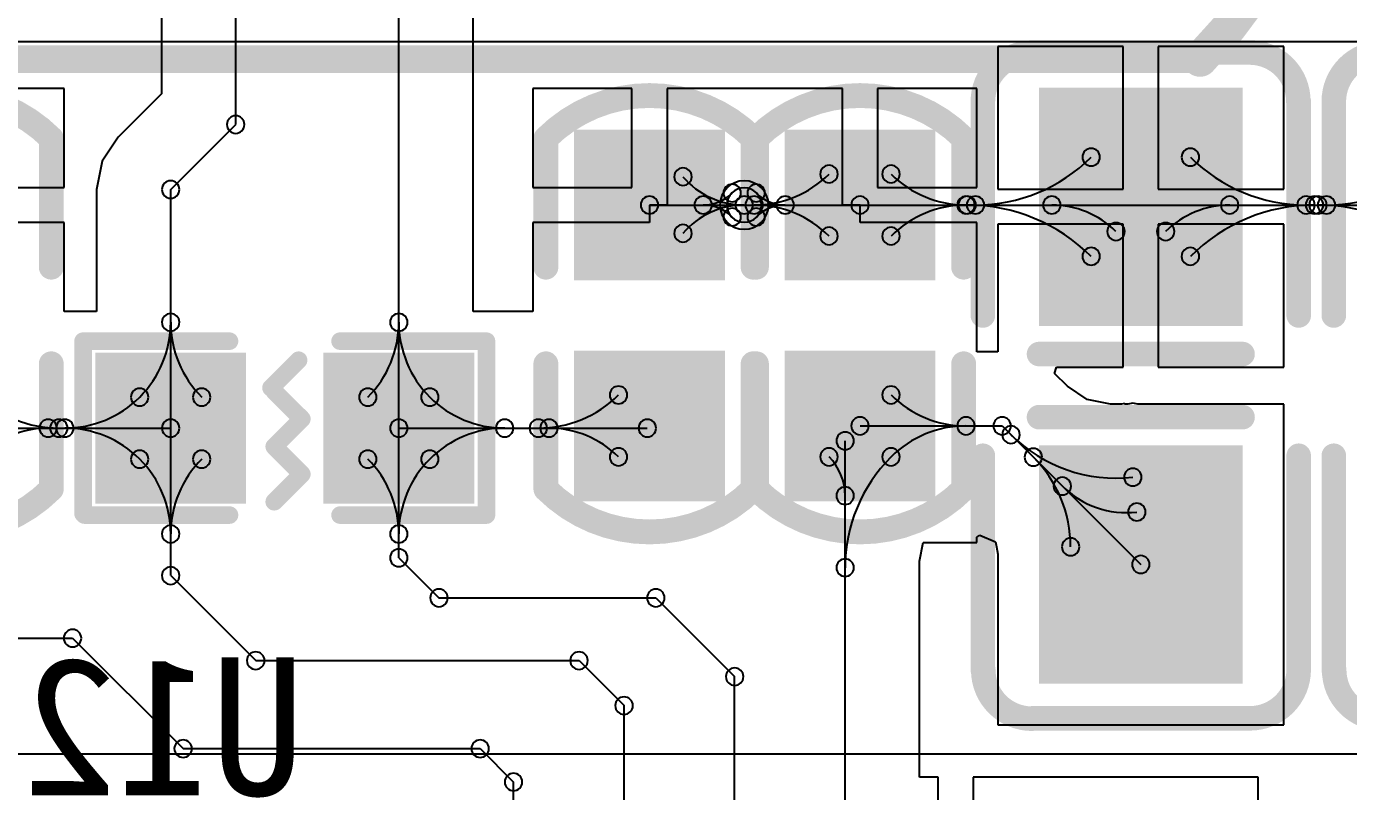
# Model space of a CAD drawing. Header units: inches. Extents: x 32166 to 66782, y 2386 to 7162.
# Drawn here: x 33472.3 to 33548.8, y 3470.4 to 3514.8 of the extents above; entities that cross this region are included whole.
import ezdxf

# ---------------------------------------------------------------- set-up
doc = ezdxf.new("R2010")
doc.units = ezdxf.units.IN
doc.header["$LTSCALE"] = 0.6431102362
doc.header["$MEASUREMENT"] = 0
for name, color, linetype in [('BOTTOMLAYER', 5, 'CONTINUOUS'), ('BOTTOMOVERLAY', 54, 'CONTINUOUS'), ('BOTTOMPASTE', 16, 'CONTINUOUS'), ('BOTTOMSOLDER', 6, 'CONTINUOUS'), ('MULTILAYER', 9, 'CONTINUOUS')]:
    doc.layers.add(name, color=color, linetype=linetype)
doc.styles.get("Standard").update_dxf_attribs({"font": 'txt', "width": 0.8})

msp = doc.modelspace()

# ---------------------------------------------------------------- linework, layer by layer
at = {"layer": 'BOTTOMLAYER'}
for p, q in [((33484.38168758276, 3509.096514907205), (33484.38168758276, 3531.171390747206)), ((33493.8268096628, 3491.505673787206), (33493.8268096628, 3522.621649147206)), ((33498.1254040628, 3498.261667387205), (33498.1254040628, 3520.841109147206)), ((33480.08309318277, 3516.807609467205), (33480.08309318277, 3510.877054907205)), ((33535.77482838277, 3513.628850267205), (33528.51083478279, 3513.628850267205)), ((33528.51083478279, 3513.628850267205), (33528.51083478279, 3505.348856667204)), ((33535.77482838277, 3505.348856667204), (33535.77482838277, 3513.628850267205)), ((33545.07082198281, 3513.628850267205), (33537.80682838277, 3513.628850267205)), ((33537.80682838277, 3513.628850267205), (33537.80682838277, 3505.348856667204)), ((33545.07082198281, 3505.348856667204), (33545.07082198281, 3513.628850267205)), ((33474.45880166278, 3511.189657787205), (33468.71880806278, 3511.189657787205)), ((33474.45880166278, 3505.449664187205), (33474.45880166278, 3511.189657787205)), ((33507.32680806279, 3511.189657787205), (33501.58681446279, 3511.189657787205)), ((33501.58681446279, 3511.189657787205), (33501.58681446279, 3505.449664187205)), ((33507.32680806279, 3505.449664187205), (33507.32680806279, 3511.189657787205)), ((33519.51880806277, 3511.189657787205), (33509.3588080628, 3511.189657787205)), ((33509.3588080628, 3511.189657787205), (33509.3588080628, 3504.431632187205)), ((33519.51880806277, 3504.431632187205), (33519.51880806277, 3511.189657787205)), ((33527.29080166278, 3511.189657787205), (33521.55080806278, 3511.189657787205)), ((33521.55080806278, 3511.189657787205), (33521.55080806278, 3505.449664187205)), ((33527.29080166278, 3505.449664187205), (33527.29080166278, 3511.189657787205)), ((33480.08309318277, 3510.877054907205), (33477.57928310276, 3508.373244827204)), ((33480.61885030277, 3505.333677627206), (33484.38168758276, 3509.096514907205)), ((33477.57928310276, 3508.373244827204), (33476.64746886276, 3506.978683227206)), ((33476.64746886276, 3506.978683227206), (33476.32025590277, 3505.333677627206)), ((33468.71880806278, 3505.449664187205), (33474.45880166278, 3505.449664187205)), ((33476.32025590277, 3505.333677627206), (33476.32025590277, 3498.261626747206)), ((33480.61885030277, 3491.505633147206), (33480.61885030277, 3505.333677627206)), ((33501.58681446279, 3505.449664187205), (33507.32680806279, 3505.449664187205)), ((33521.55080806278, 3505.449664187205), (33527.29080166278, 3505.449664187205)), ((33528.51083478279, 3505.348856667204), (33535.77482838277, 3505.348856667204)), ((33537.80682838277, 3505.348856667204), (33545.07082198281, 3505.348856667204)), ((33508.34280806279, 3504.433664187205), (33513.82693222282, 3504.433664187205)), ((33509.3588080628, 3504.431632187205), (33508.34484006278, 3504.431632187205)), ((33508.34484006278, 3504.431632187205), (33508.34484006278, 3503.417664187205)), ((33513.82693222282, 3504.433664187205), (33520.53480806277, 3504.433664187205)), ((33520.53277606278, 3504.431632187205), (33519.51880806277, 3504.431632187205)), ((33520.53277606278, 3503.417664187205), (33520.53277606278, 3504.431632187205)), ((33520.53480806277, 3504.433664187205), (33557.11082838278, 3504.433664187205)), ((33474.45880166278, 3503.417664187205), (33460.94681446278, 3503.417664187205)), ((33474.45880166278, 3498.389642747205), (33474.45880166278, 3503.417664187205)), ((33508.34484006278, 3503.417664187205), (33501.58681446279, 3503.417664187205)), ((33501.58681446279, 3503.417664187205), (33501.58681446279, 3498.261687707205)), ((33527.29080166278, 3503.417664187205), (33520.53277606278, 3503.417664187205)), ((33527.29080166278, 3497.677670587205), (33527.29080166278, 3503.417664187205)), ((33535.77482838277, 3503.316856667205), (33528.51083478279, 3503.316856667205)), ((33528.51083478279, 3503.316856667205), (33528.51083478279, 3495.932243547204)), ((33535.77482838277, 3495.036863067204), (33535.77482838277, 3503.316856667205)), ((33545.07082198281, 3503.316856667205), (33537.80682838277, 3503.316856667205)), ((33537.80682838277, 3503.316856667205), (33537.80682838277, 3495.036863067204)), ((33545.07082198281, 3495.036863067204), (33545.07082198281, 3503.316856667205)), ((33474.45880166278, 3498.261626747206), (33474.45880166278, 3498.389642747205)), ((33476.32025590277, 3498.261626747206), (33474.45880166278, 3498.261626747206)), ((33500.5827829428, 3498.261667387205), (33498.1254040628, 3498.261667387205)), ((33501.58681446279, 3498.261687707205), (33500.5827829428, 3498.261687707205)), ((33500.5827829428, 3498.261687707205), (33500.5827829428, 3498.261667387205)), ((33527.29080166278, 3495.932243547204), (33527.29080166278, 3497.677670587205)), ((33528.51083478279, 3495.932243547204), (33527.29080166278, 3495.932243547204)), ((33531.80320310278, 3494.673216347206), (33531.91352038278, 3495.036863067204)), ((33531.91352038278, 3495.036863067204), (33535.77482838277, 3495.036863067204)), ((33537.80682838277, 3495.036863067204), (33545.07082198281, 3495.036863067204)), ((33532.54258694279, 3493.933832507204), (33531.80320310278, 3494.673216347206)), ((33533.68373782281, 3493.171324507204), (33532.54258694279, 3493.933832507204)), ((33535.03550550278, 3492.902450267205), (33533.68373782281, 3493.171324507204)), ((33535.67749558279, 3492.902450267205), (33535.03550550278, 3492.902450267205)), ((33535.84353030281, 3492.935470267204), (33535.67749558279, 3492.902450267205)), ((33535.8472895028, 3492.902450267205), (33535.84353030281, 3492.935470267204)), ((33536.04683190282, 3492.902450267205), (33535.8472895028, 3492.902450267205)), ((33536.3307023028, 3492.958919547205), (33536.04683190282, 3492.902450267205)), ((33536.61459302279, 3492.902450267205), (33536.3307023028, 3492.958919547205)), ((33545.07082198281, 3492.902450267205), (33536.61459302279, 3492.902450267205)), ((33545.07082198281, 3474.310463067204), (33545.07082198281, 3492.902450267205)), ((33467.83082406281, 3491.505633147206), (33480.61885030277, 3491.505633147206)), ((33480.61885030277, 3482.957639067203), (33480.61885030277, 3491.505633147206)), ((33493.8268096628, 3483.989671547204), (33493.8268096628, 3491.505673787206)), ((33493.8268096628, 3491.505673787206), (33508.21483270277, 3491.505673787206)), ((33520.53480806277, 3491.633649147205), (33528.76363590278, 3491.633649147205)), ((33528.76363590278, 3491.633649147205), (33536.79082838277, 3483.606456667205)), ((33519.67082198279, 3460.881665947205), (33519.67082198279, 3490.769663067205)), ((33523.96941638278, 3483.789377307205), (33524.18588534277, 3484.877655547205)), ((33524.18588534277, 3484.877655547205), (33527.29080166278, 3484.877655547205)), ((33527.29080166278, 3485.179529467207), (33527.47250310279, 3485.300941467203)), ((33527.29080166278, 3484.877655547205), (33527.29080166278, 3485.179529467207)), ((33527.47250310279, 3485.300941467203), (33528.38281878276, 3484.923883547204)), ((33528.38281878276, 3484.923883547204), (33528.42821366276, 3484.622436347205)), ((33528.42821366276, 3484.622436347205), (33528.42821366276, 3484.622456667204)), ((33528.42821366276, 3484.622456667204), (33528.42823398276, 3484.622456667204)), ((33528.42823398276, 3484.622456667204), (33528.51083478279, 3484.207197147205)), ((33528.51083478279, 3484.207197147205), (33528.51083478279, 3474.310463067204)), ((33493.8268096628, 3483.989671547204), (33496.15082838282, 3481.665652827205)), ((33523.96941638278, 3471.281645147204), (33523.96941638278, 3483.789377307205)), ((33480.61885030277, 3482.957639067203), (33485.5428333428, 3478.033656027206)), ((33496.15082838282, 3481.665652827205), (33508.71082358278, 3481.665652827205)), ((33508.71082358278, 3481.665652827205), (33513.2708144628, 3477.105661947206)), ((33434.47080950276, 3479.329665627205), (33474.93626070279, 3479.329665627205)), ((33474.93626070279, 3479.329665627205), (33481.33626822277, 3472.929658107203)), ((33485.5428333428, 3478.033656027206), (33504.2628365428, 3478.033656027206)), ((33504.2628365428, 3478.033656027206), (33506.87080694281, 3475.425685627206)), ((33513.2708144628, 3460.881665947205), (33513.2708144628, 3477.105661947206)), ((33506.87080694281, 3460.881665947205), (33506.87080694281, 3475.425685627206)), ((33528.51083478279, 3474.310463067204), (33545.07082198281, 3474.310463067204)), ((33481.33626822277, 3472.929658107203), (33498.53627446276, 3472.929658107203)), ((33498.53627446276, 3472.929658107203), (33500.47079942276, 3470.995133147206)), ((33525.05482950277, 3471.281645147204), (33523.96941638278, 3471.281645147204)), ((33525.05482950277, 3460.879633947205), (33525.05482950277, 3471.281645147204)), ((33543.59083510278, 3471.281645147204), (33527.08682950278, 3471.281645147204)), ((33527.08682950278, 3471.281645147204), (33527.08682950278, 3460.879633947205)), ((33543.59083510278, 3465.180260347204), (33543.59083510278, 3471.281645147204)), ((33500.47079942276, 3460.881665947205), (33500.47079942276, 3470.995133147206))]:
    msp.add_line(p, q, dxfattribs=at)
for centre, radius, start, end in [((33484.38168758276, 3509.096514907205), 0.5080000000307336, 0, 180), ((33484.38168758276, 3509.096514907205), 0.5080000000307336, 0, 180), ((33484.38168758276, 3509.096514907205), 0.507999999972526, 180, 0), ((33484.38168758276, 3509.096514907205), 0.507999999972526, 180, 0), ((33527.22284566239, 3513.900859751664), 9.467195564431295, 269.9999128531812, 314.9999128532838), ((33533.91715366283, 3507.206531387206), 0.507999999972526, 0, 180), ((33533.91715366283, 3507.206531387206), 0.5080000000307336, 180, 0), ((33539.66450310283, 3507.206531387206), 0.507999999972526, 0, 180), ((33539.66450310283, 3507.206531387206), 0.5080000000307336, 180, 0), ((33546.35881110321, 3513.900859751733), 9.467195564539034, 225.0000871467346, 270.0000871468188), ((33547.54284566233, 3513.900859751664), 9.467195564472453, 269.999912853598, 314.9999128535601), ((33510.28013718274, 3506.076332987204), 0.5080000000307336, 0, 180), ((33518.73876390274, 3506.229708347206), 0.5080000000307336, 0, 180), ((33522.3308522228, 3506.229708347206), 0.507999999972526, 0, 180), ((33480.61885030282, 3505.333677627206), 0.507999999972526, 0, 180), ((33480.61885030282, 3505.333677627206), 0.507999999972526, 0, 180), ((33510.28013718274, 3506.076332987204), 0.507999999972526, 180, 0), ((33513.82666407002, 3509.08347970342), 4.649815516217027, 220.2950491992337, 270.0000491993317), ((33513.13113478274, 3505.129461627204), 0.5080000000307336, 0, 180), ((33514.52272966277, 3505.129461627204), 0.5080000000307336, 0, 180), ((33514.40271457797, 3510.565779104692), 6.132114917490853, 269.9998583967632, 314.9998583966582), ((33518.73876390274, 3506.229708347206), 0.507999999972526, 180, 0), ((33522.3308522228, 3506.229708347206), 0.5080000000307336, 180, 0), ((33526.66690154764, 3510.565779104623), 6.132114917436948, 225.0001416027798, 270.0001416028198), ((33480.61885030282, 3505.333677627206), 0.5080000000307336, 180, 0), ((33480.61885030282, 3505.333677627206), 0.5080000000307336, 180, 0), ((33508.34280806273, 3504.433664187205), 0.5080000000307336, 0, 180), ((33511.45136166277, 3504.433664187205), 0.5080000000307336, 0, 180), ((33511.45136166277, 3504.433664187205), 0.5080000000307336, 0, 180), ((33511.45134641457, 3506.809228431253), 2.37556424413791, 270.0003677682091, 315.0003677678303), ((33513.13113478274, 3505.129461627204), 0.507999999972526, 180, 0), ((33513.82693222276, 3504.433664187205), 0.9999878400121816, 0, 180), ((33513.82666806277, 3504.433664187205), 0.5080000000307336, 0, 180), ((33513.82666806277, 3504.433664187205), 0.5080000000307336, 0, 180), ((33513.82693222276, 3504.433664187205), 0.5080000000307336, 0, 180), ((33513.82693222276, 3504.433664187205), 0.5080000000307336, 0, 180), ((33514.40269942273, 3504.433664187205), 0.5080000000307336, 0, 180), ((33514.40269942273, 3504.433664187205), 0.5080000000307336, 0, 180), ((33514.52272966277, 3505.129461627204), 0.507999999972526, 180, 0), ((33516.20251803094, 3506.809228431253), 2.375564244097228, 224.9996322330816, 269.9996322330415), ((33516.20250278275, 3504.433664187205), 0.5080000000307336, 0, 180), ((33516.20250278275, 3504.433664187205), 0.5080000000307336, 0, 180), ((33520.53480806277, 3504.433664187205), 0.5080000000307336, 0, 180), ((33520.53480806277, 3504.433664187205), 0.5080000000307336, 0, 180), ((33526.66691670282, 3504.433664187205), 0.507999999972526, 0, 180), ((33526.66691670282, 3504.433664187205), 0.507999999972526, 0, 180), ((33526.73608598282, 3504.433664187205), 0.507999999972526, 0, 180), ((33527.2228312628, 3504.433664187205), 0.507999999972526, 0, 180), ((33531.64178102283, 3504.433664187205), 0.507999999972526, 0, 180), ((33541.93987574283, 3504.433664187205), 0.507999999972526, 0, 180), ((33546.35882550274, 3504.433664187205), 0.5080000000307336, 0, 180), ((33546.84557078284, 3504.433664187205), 0.507999999972526, 0, 180), ((33547.05608598277, 3504.433664187205), 0.5080000000307336, 0, 180), ((33547.54283126275, 3504.433664187205), 0.5080000000307336, 0, 180), ((33508.34280806273, 3504.433664187205), 0.507999999972526, 180, 0), ((33513.82666407002, 3499.78384867099), 4.649815516193359, 89.99995080066832, 139.7049508007663), ((33511.45136166277, 3504.433664187205), 0.507999999972526, 180, 0), ((33511.45136166277, 3504.433664187205), 0.507999999972526, 180, 0), ((33511.45134641457, 3502.058099943157), 2.375564244097229, 44.99963223216965, 89.99963223179086), ((33513.13113478274, 3503.737866747206), 0.5080000000307336, 0, 180), ((33513.82693222276, 3504.433664187205), 0.9999878399539739, 180, 0), ((33513.82666806277, 3504.433664187205), 0.507999999972526, 180, 0), ((33513.82666806277, 3504.433664187205), 0.507999999972526, 180, 0), ((33513.82693222276, 3504.433664187205), 0.507999999972526, 180, 0), ((33513.82693222276, 3504.433664187205), 0.507999999972526, 180, 0), ((33514.40269942273, 3504.433664187205), 0.507999999972526, 180, 0), ((33514.40269942273, 3504.433664187205), 0.507999999972526, 180, 0), ((33514.52272966277, 3503.737866747206), 0.5080000000307336, 0, 180), ((33514.40271457797, 3498.301549269718), 6.132114917506071, 45.00014160334177, 90.00014160323677), ((33516.20251803094, 3502.058099943157), 2.375564244096751, 90.00036776695852, 135.0003677669184), ((33516.20250278275, 3504.433664187205), 0.507999999972526, 180, 0), ((33516.20250278275, 3504.433664187205), 0.507999999972526, 180, 0), ((33520.53480806277, 3504.433664187205), 0.507999999972526, 180, 0), ((33520.53480806277, 3504.433664187205), 0.507999999972526, 180, 0), ((33526.66690154764, 3498.301549269787), 6.132114917441976, 89.99985839718013, 134.9998583972202), ((33526.66691670282, 3504.433664187205), 0.5080000000307336, 180, 0), ((33526.66691670282, 3504.433664187205), 0.5080000000307336, 180, 0), ((33526.73608598282, 3504.433664187205), 0.5080000000307336, 180, 0), ((33527.2228312628, 3504.433664187205), 0.5080000000307336, 180, 0), ((33526.73610214033, 3494.278107574502), 10.15555661271549, 45.00009115808959, 90.0000911580542), ((33531.64178102283, 3504.433664187205), 0.5080000000307336, 180, 0), ((33531.64176711685, 3499.183815067221), 5.249849120002409, 44.99984823369913, 89.99984823360519), ((33541.9398896487, 3499.183815067221), 5.249849120011807, 90.00015176639482, 135.0001517663009), ((33546.84555462521, 3494.278107574502), 10.15555661272048, 89.9999088419458, 134.9999088419104), ((33541.93987574283, 3504.433664187205), 0.5080000000307336, 180, 0), ((33546.35882550274, 3504.433664187205), 0.507999999972526, 180, 0), ((33546.84557078284, 3504.433664187205), 0.5080000000307336, 180, 0), ((33547.05608598277, 3504.433664187205), 0.507999999972526, 180, 0), ((33547.54283126275, 3504.433664187205), 0.507999999972526, 180, 0), ((33547.05610214034, 3494.278107574502), 10.15555661271549, 45.00009115808959, 90.0000911580542), ((33510.28013718274, 3502.790995387206), 0.5080000000307336, 0, 180), ((33513.13113478274, 3503.737866747206), 0.507999999972526, 180, 0), ((33514.52272966277, 3503.737866747206), 0.507999999972526, 180, 0), ((33535.35398086283, 3502.896009147205), 0.507999999972526, 0, 180), ((33538.22767590283, 3502.896009147205), 0.507999999972526, 0, 180), ((33510.28013718274, 3502.790995387206), 0.507999999972526, 180, 0), ((33518.73876390274, 3502.637620027204), 0.5080000000307336, 0, 180), ((33518.73876390274, 3502.637620027204), 0.507999999972526, 180, 0), ((33522.3308522228, 3502.637620027204), 0.507999999972526, 0, 180), ((33522.3308522228, 3502.637620027204), 0.5080000000307336, 180, 0), ((33535.35398086283, 3502.896009147205), 0.5080000000307336, 180, 0), ((33538.22767590283, 3502.896009147205), 0.5080000000307336, 180, 0), ((33533.91715366283, 3501.459181947206), 0.507999999972526, 0, 180), ((33539.66450310283, 3501.459181947206), 0.507999999972526, 0, 180), ((33533.91715366283, 3501.459181947206), 0.5080000000307336, 180, 0), ((33539.66450310283, 3501.459181947206), 0.5080000000307336, 180, 0), ((33480.61885030282, 3497.637741787205), 0.507999999972526, 0, 180), ((33480.61885030282, 3497.637741787205), 0.507999999972526, 0, 180), ((33493.8268096628, 3497.637782427204), 0.507999999972526, 0, 180), ((33493.8268096628, 3497.637782427204), 0.507999999972526, 0, 180), ((33474.48673538526, 3497.637726632014), 6.132114917524261, 315.0001416037287, 0.0001416034191322409), ((33480.61885030282, 3497.637741787205), 0.5080000000307336, 180, 0), ((33480.61885030282, 3497.637741787205), 0.5080000000307336, 180, 0), ((33486.75096522027, 3497.637726632087), 6.132114917519149, 179.9998583972583, 224.9998583971465), ((33487.6946947453, 3497.63776727209), 6.13211491752426, 315.0001416028535, 0.0001416027156444342), ((33493.8268096628, 3497.637782427204), 0.5080000000307336, 180, 0), ((33493.8268096628, 3497.637782427204), 0.5080000000307336, 180, 0), ((33499.95892458025, 3497.637767272017), 6.132114917467701, 179.9998583966069, 224.9998583965846), ((33474.14395396935, 3498.074808649237), 6.569175502037737, 225.0000838478257, 270.0000838478258), ((33474.48675681796, 3497.63774806469), 6.132114917490853, 269.9998583967632, 314.9998583966582), ((33478.82280614279, 3493.301677307203), 0.507999999972526, 0, 180), ((33478.82280614279, 3493.301677307203), 0.507999999972526, 0, 180), ((33478.82280614279, 3493.301677307203), 0.5080000000307336, 180, 0), ((33478.82280614279, 3493.301677307203), 0.5080000000307336, 180, 0), ((33482.41489446274, 3493.301677307203), 0.5080000000307336, 0, 180), ((33482.41489446274, 3493.301677307203), 0.507999999972526, 180, 0), ((33492.03076550277, 3493.301717947206), 0.5080000000307336, 0, 180), ((33492.03076550277, 3493.301717947206), 0.507999999972526, 180, 0), ((33495.62285382283, 3493.301717947206), 0.507999999972526, 0, 180), ((33495.62285382283, 3493.301717947206), 0.507999999972526, 0, 180), ((33495.62285382283, 3493.301717947206), 0.5080000000307336, 180, 0), ((33495.62285382283, 3493.301717947206), 0.5080000000307336, 180, 0), ((33499.95890314761, 3497.637788704693), 6.132114917506071, 225.0001416033417, 270.0001416032367), ((33501.90176201309, 3498.074706327168), 6.569032539931698, 269.9999313543893, 314.9999313544871), ((33506.54676390282, 3493.429693307206), 0.507999999972526, 0, 180), ((33506.54676390282, 3493.429693307206), 0.5080000000307336, 180, 0), ((33522.3308522228, 3493.429693307206), 0.507999999972526, 0, 180), ((33522.3308522228, 3493.429693307206), 0.5080000000307336, 180, 0), ((33526.66690154764, 3497.765764064623), 6.132114917436948, 225.0001416027798, 270.0001416028198), ((33473.52584950282, 3491.505633147206), 0.507999999972526, 0, 180), ((33474.14396358276, 3491.505633147206), 0.5080000000307336, 0, 180), ((33474.48674166278, 3491.505633147206), 0.5080000000307336, 0, 180), ((33474.48674166278, 3491.505633147206), 0.5080000000307336, 0, 180), ((33480.61885030282, 3491.505633147206), 0.507999999972526, 0, 180), ((33480.61885030282, 3491.505633147206), 0.507999999972526, 0, 180), ((33480.61885030282, 3491.505633147206), 0.507999999972526, 0, 180), ((33493.8268096628, 3491.505673787206), 0.507999999972526, 0, 180), ((33493.8268096628, 3491.505673787206), 0.507999999972526, 0, 180), ((33493.8268096628, 3491.505673787206), 0.507999999972526, 0, 180), ((33499.95891830279, 3491.505673787206), 0.507999999972526, 0, 180), ((33499.95891830279, 3491.505673787206), 0.507999999972526, 0, 180), ((33501.90175414277, 3491.505673787206), 0.5080000000307336, 0, 180), ((33502.51966502279, 3491.505673787206), 0.507999999972526, 0, 180), ((33508.21483270283, 3491.505673787206), 0.507999999972526, 0, 180), ((33520.53480806277, 3491.633649147205), 0.5080000000307336, 0, 180), ((33526.66691670282, 3491.633649147205), 0.507999999972526, 0, 180), ((33526.66691670282, 3491.633649147205), 0.507999999972526, 0, 180), ((33528.76363590284, 3491.633649147205), 0.507999999972526, 0, 180), ((33528.76363590284, 3491.633649147205), 0.507999999972526, 0, 180), ((33473.52583896596, 3485.810603342745), 5.695029804485154, 89.99989399262095, 134.9998939926886), ((33473.52584950282, 3491.505633147206), 0.5080000000307336, 180, 0), ((33474.14396358276, 3491.505633147206), 0.507999999972526, 180, 0), ((33474.48674166278, 3491.505633147206), 0.507999999972526, 180, 0), ((33474.48674166278, 3491.505633147206), 0.507999999972526, 180, 0), ((33474.48675681796, 3485.373518229719), 6.132114917506071, 45.00014160334177, 90.00014160323677), ((33480.61885030282, 3491.505633147206), 0.5080000000307336, 180, 0), ((33480.61885030282, 3491.505633147206), 0.5080000000307336, 180, 0), ((33480.61885030282, 3491.505633147206), 0.5080000000307336, 180, 0), ((33493.8268096628, 3491.505673787206), 0.5080000000307336, 180, 0), ((33493.8268096628, 3491.505673787206), 0.5080000000307336, 180, 0), ((33493.8268096628, 3491.505673787206), 0.5080000000307336, 180, 0), ((33499.95890314761, 3485.373558869718), 6.132114917490853, 89.99985839676326, 134.9998583966583), ((33499.95891830279, 3491.505673787206), 0.507999999972526, 180, 0), ((33499.95891830279, 3491.505673787206), 0.507999999972526, 180, 0), ((33501.90175414277, 3491.505673787206), 0.507999999972526, 180, 0), ((33502.51966502279, 3491.505673787206), 0.5080000000307336, 180, 0), ((33502.5196773028, 3485.810501020676), 5.695172766542379, 45.0001235419592, 90.00012354204713), ((33508.21483270283, 3491.505673787206), 0.5080000000307336, 180, 0), ((33519.67082198279, 3490.769663067205), 0.507999999972526, 0, 180), ((33520.53480806277, 3491.633649147205), 0.507999999972526, 180, 0), ((33526.66690154764, 3485.501534229787), 6.132114917441976, 89.99985839718013, 134.9998583972202), ((33526.66691670282, 3491.633649147205), 0.5080000000307336, 180, 0), ((33526.66691670282, 3491.633649147205), 0.5080000000307336, 180, 0), ((33528.76363590284, 3491.633649147205), 0.5080000000307336, 180, 0), ((33528.76363590284, 3491.633649147205), 0.5080000000307336, 180, 0), ((33529.27204230282, 3491.125242747205), 0.507999999972526, 0, 180), ((33529.27204230282, 3491.125242747205), 0.5080000000307336, 180, 0), ((33535.35646686639, 3497.209679162226), 8.604684117369068, 225.0000558010428, 276.501055801059), ((33506.54676390282, 3489.837604987204), 0.507999999972526, 0, 180), ((33518.73876390274, 3489.837604987204), 0.5080000000307336, 0, 180), ((33519.67082198279, 3490.769663067205), 0.507999999972526, 180, 0), ((33522.3308522228, 3489.837604987204), 0.507999999972526, 0, 180), ((33522.3308522228, 3489.837604987204), 0.507999999972526, 0, 180), ((33530.57156726281, 3489.825717787206), 0.507999999972526, 0, 180), ((33478.82280614279, 3489.709588987205), 0.507999999972526, 0, 180), ((33478.82280614279, 3489.709588987205), 0.507999999972526, 0, 180), ((33478.82280614279, 3489.709588987205), 0.5080000000307336, 180, 0), ((33478.82280614279, 3489.709588987205), 0.5080000000307336, 180, 0), ((33474.48673538526, 3485.373539662391), 6.132114917511433, 359.999858396607, 44.99985839628056), ((33486.75096522027, 3485.373539662318), 6.13211491752426, 135.0001416028443, 180.0001416027156), ((33482.41489446274, 3489.709588987205), 0.5080000000307336, 0, 180), ((33482.41489446274, 3489.709588987205), 0.507999999972526, 180, 0), ((33492.03076550277, 3489.709629627205), 0.5080000000307336, 0, 180), ((33492.03076550277, 3489.709629627205), 0.507999999972526, 180, 0), ((33487.6946947453, 3485.373580302317), 6.132114917521722, 359.9998583972844, 44.99985839715569), ((33499.95892458025, 3485.37358030239), 6.132114917466053, 135.0001416034062, 180.0001416033931), ((33495.62285382283, 3489.709629627205), 0.507999999972526, 0, 180), ((33495.62285382283, 3489.709629627205), 0.507999999972526, 0, 180), ((33495.62285382283, 3489.709629627205), 0.5080000000307336, 180, 0), ((33495.62285382283, 3489.709629627205), 0.5080000000307336, 180, 0), ((33506.54676390282, 3489.837604987204), 0.5080000000307336, 180, 0), ((33518.73876390274, 3489.837604987204), 0.507999999972526, 180, 0), ((33516.48854137067, 3487.587403118398), 3.182280612157958, 359.9997369309171, 44.9997369311928), ((33528.75277120562, 3483.415708206316), 9.081949222846486, 135.0000990418754, 180.0000990418336), ((33522.3308522228, 3489.837604987204), 0.5080000000307336, 180, 0), ((33522.3308522228, 3489.837604987204), 0.5080000000307336, 180, 0), ((33530.57156726281, 3489.825717787206), 0.5080000000307336, 180, 0), ((33525.36830604053, 3484.622456914089), 7.358522342224878, 359.9999980776805, 44.99999807757478), ((33536.3307023028, 3488.660325147206), 0.507999999972526, 0, 180), ((33519.67082198279, 3487.587388507205), 0.507999999972526, 0, 180), ((33532.25085270283, 3488.146432347205), 0.507999999972526, 0, 180), ((33532.25085270283, 3488.146432347205), 0.5080000000307336, 180, 0), ((33535.96591115417, 3491.861498842447), 5.253891734827506, 225.0000620282856, 276.5010620282503), ((33536.3307023028, 3488.660325147206), 0.5080000000307336, 180, 0), ((33519.67082198279, 3487.587388507205), 0.507999999972526, 180, 0), ((33536.56076534279, 3486.641390907205), 0.507999999972526, 0, 180), ((33536.56076534279, 3486.641390907205), 0.507999999972526, 180, 0), ((33480.61885030282, 3485.373524507204), 0.507999999972526, 0, 180), ((33480.61885030282, 3485.373524507204), 0.507999999972526, 0, 180), ((33493.8268096628, 3485.373565147203), 0.507999999972526, 0, 180), ((33493.8268096628, 3485.373565147203), 0.507999999972526, 0, 180), ((33480.61885030282, 3485.373524507204), 0.5080000000307336, 180, 0), ((33480.61885030282, 3485.373524507204), 0.5080000000307336, 180, 0), ((33493.8268096628, 3485.373565147203), 0.5080000000307336, 180, 0), ((33493.8268096628, 3485.373565147203), 0.5080000000307336, 180, 0), ((33532.72682838276, 3484.622456667204), 0.5080000000307336, 0, 180), ((33493.8268096628, 3483.989671547204), 0.507999999972526, 0, 180), ((33493.8268096628, 3483.989671547204), 0.507999999972526, 0, 180), ((33532.72682838276, 3484.622456667204), 0.507999999972526, 180, 0), ((33536.79082838277, 3483.606456667205), 0.5080000000307336, 0, 180), ((33480.61885030282, 3482.957639067203), 0.507999999972526, 0, 180), ((33480.61885030282, 3482.957639067203), 0.507999999972526, 0, 180), ((33493.8268096628, 3483.989671547204), 0.5080000000307336, 180, 0), ((33493.8268096628, 3483.989671547204), 0.5080000000307336, 180, 0), ((33519.67082198279, 3483.415692507204), 0.507999999972526, 0, 180), ((33519.67082198279, 3483.415692507204), 0.507999999972526, 180, 0), ((33536.79082838277, 3483.606456667205), 0.507999999972526, 180, 0), ((33480.61885030282, 3482.957639067203), 0.5080000000307336, 180, 0), ((33480.61885030282, 3482.957639067203), 0.5080000000307336, 180, 0), ((33496.15082838276, 3481.665652827205), 0.5080000000307336, 0, 180), ((33496.15082838276, 3481.665652827205), 0.5080000000307336, 0, 180), ((33508.71082358278, 3481.665652827205), 0.5080000000307336, 0, 180), ((33508.71082358278, 3481.665652827205), 0.5080000000307336, 0, 180), ((33496.15082838276, 3481.665652827205), 0.507999999972526, 180, 0), ((33496.15082838276, 3481.665652827205), 0.507999999972526, 180, 0), ((33508.71082358278, 3481.665652827205), 0.507999999972526, 180, 0), ((33508.71082358278, 3481.665652827205), 0.507999999972526, 180, 0), ((33474.93626070279, 3479.329665627205), 0.507999999972526, 0, 180), ((33474.93626070279, 3479.329665627205), 0.507999999972526, 0, 180), ((33474.93626070279, 3479.329665627205), 0.507999999972526, 180, 0), ((33474.93626070279, 3479.329665627205), 0.507999999972526, 180, 0), ((33485.54283334274, 3478.033656027206), 0.5080000000307336, 0, 180), ((33485.54283334274, 3478.033656027206), 0.5080000000307336, 0, 180), ((33485.54283334274, 3478.033656027206), 0.507999999972526, 180, 0), ((33485.54283334274, 3478.033656027206), 0.507999999972526, 180, 0), ((33504.26283654274, 3478.033656027206), 0.5080000000307336, 0, 180), ((33504.26283654274, 3478.033656027206), 0.5080000000307336, 0, 180), ((33504.26283654274, 3478.033656027206), 0.507999999972526, 180, 0), ((33504.26283654274, 3478.033656027206), 0.507999999972526, 180, 0), ((33513.27081446274, 3477.105661947206), 0.5080000000307336, 0, 180), ((33513.27081446274, 3477.105661947206), 0.5080000000307336, 0, 180), ((33513.27081446274, 3477.105661947206), 0.507999999972526, 180, 0), ((33513.27081446274, 3477.105661947206), 0.507999999972526, 180, 0), ((33506.87080694275, 3475.425685627206), 0.5080000000307336, 0, 180), ((33506.87080694275, 3475.425685627206), 0.5080000000307336, 0, 180), ((33506.87080694275, 3475.425685627206), 0.507999999972526, 180, 0), ((33506.87080694275, 3475.425685627206), 0.507999999972526, 180, 0), ((33481.33626822283, 3472.929658107203), 0.507999999972526, 0, 180), ((33481.33626822283, 3472.929658107203), 0.507999999972526, 0, 180), ((33498.53627446276, 3472.929658107203), 0.5080000000307336, 0, 180), ((33498.53627446276, 3472.929658107203), 0.5080000000307336, 0, 180), ((33481.33626822283, 3472.929658107203), 0.5080000000307336, 180, 0), ((33481.33626822283, 3472.929658107203), 0.5080000000307336, 180, 0), ((33498.53627446276, 3472.929658107203), 0.507999999972526, 180, 0), ((33498.53627446276, 3472.929658107203), 0.507999999972526, 180, 0), ((33500.47079942276, 3470.995133147206), 0.5080000000307336, 0, 180), ((33500.47079942276, 3470.995133147206), 0.5080000000307336, 0, 180), ((33500.47079942276, 3470.995133147206), 0.507999999972526, 180, 0), ((33500.47079942276, 3470.995133147206), 0.507999999972526, 180, 0)]:
    msp.add_arc(centre, radius, start, end, dxfattribs=at)
for points in [[(33541.87082838279, 3498.236856667203), (33541.87082838279, 3510.428856667206), (33531.71082838275, 3498.236856667203), (33531.71082838275, 3510.428856667206)], [(33511.89880806278, 3500.877664187205), (33511.89880806278, 3507.989664187202), (33504.78680806281, 3500.877664187205), (33504.78680806281, 3507.989664187202)], [(33524.09080806276, 3500.877664187205), (33524.09080806276, 3507.989664187202), (33516.97880806279, 3500.877664187205), (33516.97880806279, 3507.989664187202)], [(33484.17485030281, 3495.061633147207), (33477.06285030284, 3495.061633147207), (33484.17485030281, 3487.949633147206), (33477.06285030284, 3487.949633147206)], [(33497.38280966278, 3495.061673787206), (33490.27080966282, 3495.061673787206), (33497.38280966278, 3487.949673787205), (33490.27080966282, 3487.949673787205)], [(33511.89880806278, 3488.077649147204), (33511.89880806278, 3495.189649147202), (33504.78680806281, 3488.077649147204), (33504.78680806281, 3495.189649147202)], [(33524.09080806276, 3488.077649147204), (33524.09080806276, 3495.189649147202), (33516.97880806279, 3488.077649147204), (33516.97880806279, 3495.189649147202)], [(33541.87082838279, 3477.510456667203), (33541.87082838279, 3489.702456667206), (33531.71082838275, 3477.510456667203), (33531.71082838275, 3489.702456667206)]]:
    msp.add_solid(points, dxfattribs=at)
at = {"layer": 'BOTTOMOVERLAY'}
for p, q in [((33461.03083766281, 3513.905649307204), (33551.19081990281, 3513.905649307204)), ((33465.83082806278, 3472.625650587206), (33580.88685398281, 3472.625650587206))]:
    msp.add_line(p, q, dxfattribs=at)
for points, const_width in [([(33540.22161654278, 3549.459350107207, -0.414213562372877), (33540.22161654278, 3512.883431387205)], 2.032), ([(33543.09002838278, 3513.273656667205, -0.414213562372877), (33545.91296406277, 3510.450720987204)], 1.4224), ([(33527.6468283828, 3510.428856667206, -0.414213562372877), (33530.46976406279, 3513.251792347206)], 1.4224), ([(33547.96682838281, 3510.428856667206, -0.414213562372877), (33550.78976406279, 3513.251792347206)], 1.4224), ([(33461.70277942281, 3508.295439547202, -0.414213562372877), (33473.7027960628, 3508.295439547202)], 1.43999712), ([(33502.34277942282, 3508.295439547202, -0.414213562372877), (33514.34279606282, 3508.295439547202)], 1.43999712), ([(33514.5347794228, 3508.295439547202, -0.414213562372877), (33526.5347960628, 3508.295439547202)], 1.43999712), ([(33473.70281638281, 3487.975439547203, -0.414213562372877), (33461.70279974281, 3487.975439547203)], 1.43999712), ([(33514.34281638282, 3487.975439547203, -0.414213562372877), (33502.34279974282, 3487.975439547203)], 1.43999712), ([(33526.5348163828, 3487.975439547203, -0.414213562372877), (33514.5347997428, 3487.975439547203)], 1.43999712), ([(33530.49162838276, 3474.665656667205, -0.414213562372877), (33527.66869270278, 3477.488592347205)], 1.4224), ([(33545.93482838274, 3477.510456667203, -0.414213562372877), (33543.11189270276, 3474.687520987203)], 1.4224), ([(33550.81162838277, 3474.665656667205, -0.414213562372877), (33547.98869270278, 3477.488592347205)], 1.4224)]:
    msp.add_lwpolyline(points, format="xyb", dxfattribs=dict(at, const_width=const_width))
for points, const_width in [([(33530.49162838276, 3513.273656667205), (33543.09002838278, 3513.273656667205)], 1.4224), ([(33469.22174838278, 3512.883390747205), (33540.22165718279, 3512.883390747205)], 1.5999968), ([(33527.6468283828, 3498.033656667203), (33527.6468283828, 3510.428856667206)], 1.4224), ([(33545.93482838274, 3498.033656667203), (33545.93482838274, 3510.450720987204)], 1.4224), ([(33547.96682838281, 3498.033656667203), (33547.96682838281, 3510.428856667206)], 1.4224), ([(33473.7027960628, 3500.833630747204), (33473.7027960628, 3508.295439547202)], 1.43999712), ([(33502.34279974282, 3500.833630747204), (33502.34279974282, 3508.295439547202)], 1.43999712), ([(33514.34279606282, 3500.833630747204), (33514.34279606282, 3508.295439547202)], 1.43999712), ([(33514.5347997428, 3500.833630747204), (33514.5347997428, 3508.295439547202)], 1.43999712), ([(33526.5347960628, 3500.833630747204), (33526.5347960628, 3508.295439547202)], 1.43999712), ([(33475.54364582279, 3496.545643387204), (33484.02364918281, 3496.545643387204)], 1.016), ([(33475.54364582279, 3486.545643067207), (33475.54364582279, 3496.545643387204)], 1.016), ([(33490.42363638279, 3496.545663707207), (33498.90368038282, 3496.545663707207)], 1.016), ([(33498.90368038282, 3486.465622907204), (33498.90368038282, 3496.545663707207)], 1.016), ([(33530.8980283828, 3495.798456667204), (33542.68362838274, 3495.798456667204)], 1.4224), ([(33473.7027960628, 3487.975439547203), (33473.7027960628, 3495.233641947203)], 1.43999712), ([(33486.4236443828, 3493.841539067207), (33488.0235802228, 3495.441515547207)], 1.016), ([(33502.34279974282, 3487.975439547203), (33502.34279974282, 3495.233641947203)], 1.43999712), ([(33514.34279606282, 3487.975439547203), (33514.34279606282, 3495.233641947203)], 1.43999712), ([(33514.5347997428, 3487.975439547203), (33514.5347997428, 3495.233641947203)], 1.43999712), ([(33526.5347960628, 3487.975439547203), (33526.5347960628, 3495.233641947203)], 1.43999712), ([(33486.61325030279, 3493.638379707207), (33488.21316582279, 3492.038464187206)], 1.016), ([(33486.61327062279, 3490.438447067207), (33488.21316582279, 3492.038464187206)], 1.016), ([(33530.8980283828, 3492.140856667205), (33542.68362838274, 3492.140856667205)], 1.4224), ([(33486.61327062279, 3490.438447067207), (33488.21328774281, 3488.838409627208)], 1.016), ([(33527.6468283828, 3477.488592347205), (33527.6468283828, 3489.905656667206)], 1.4224), ([(33545.93482838274, 3477.510456667203), (33545.93482838274, 3489.905656667206)], 1.4224), ([(33547.96682838281, 3477.488592347205), (33547.96682838281, 3489.905656667206)], 1.4224), ([(33486.61325030279, 3487.238372187205), (33488.21318614279, 3488.838368987204)], 1.016), ([(33488.21318614279, 3488.838368987204), (33488.21328774281, 3488.838409627208)], 1.016), ([(33475.54364582279, 3486.545643067207), (33475.6236456628, 3486.545643067207)], 1.016), ([(33475.6236456628, 3486.465622907204), (33475.6236456628, 3486.545643067207)], 1.016), ([(33475.6236456628, 3486.465622907204), (33484.02368982282, 3486.465622907204)], 1.016), ([(33490.42363638279, 3486.465622907204), (33498.90368038282, 3486.465622907204)], 1.016), ([(33530.5134927028, 3474.687520987203), (33543.11189270276, 3474.687520987203)], 1.4224)]:
    msp.add_lwpolyline(points, dxfattribs=dict(at, const_width=const_width))
for points, const_width in [([(33530.49162838276, 3512.918056667206, 1), (33530.49162838276, 3513.629256667204, 1)], 0.7111999999999999), ([(33543.09002838278, 3512.918056667206, 1), (33543.09002838278, 3513.629256667204, 1)], 0.7111999999999999), ([(33543.09002838278, 3512.918056667206, 1), (33543.09002838278, 3513.629256667204, 1)], 0.7111999999999999), ([(33530.46976406279, 3512.896192347203, 1), (33530.46976406279, 3513.607392347205, 1)], 0.7111999999999999), ([(33539.71361654281, 3512.883431387205, 1), (33540.72961654275, 3512.883431387205, 1)], 1.016), ([(33539.82165798277, 3512.883390747205, 1), (33540.62165638281, 3512.883390747205, 1)], 0.7999984), ([(33527.6468283828, 3510.073256667203, 1), (33527.6468283828, 3510.784456667205, 1)], 0.7111999999999999), ([(33527.6468283828, 3510.073256667203, 1), (33527.6468283828, 3510.784456667205, 1)], 0.7111999999999999), ([(33545.91296406277, 3510.095120987206, 1), (33545.91296406277, 3510.806320987203, 1)], 0.7111999999999999), ([(33545.93482838274, 3510.095120987206, 1), (33545.93482838274, 3510.806320987203, 1)], 0.7111999999999999), ([(33547.96682838281, 3510.784456667205, 1), (33547.96682838281, 3510.073256667203, 1)], 0.7111999999999999), ([(33547.96682838281, 3510.784456667205, 1), (33547.96682838281, 3510.073256667203, 1)], 0.7111999999999999), ([(33474.06278518279, 3508.295439547202, 1), (33473.34280694276, 3508.295439547202, 1)], 0.71999856), ([(33474.06278518279, 3508.295439547202, 1), (33473.34280694276, 3508.295439547202, 1)], 0.71999856), ([(33502.7027685428, 3508.295439547202, 1), (33501.98279030278, 3508.295439547202, 1)], 0.71999856), ([(33502.70278886281, 3508.295439547202, 1), (33501.98281062278, 3508.295439547202, 1)], 0.71999856), ([(33514.7027851828, 3508.295439547202, 1), (33513.98280694277, 3508.295439547202, 1)], 0.71999856), ([(33514.7027851828, 3508.295439547202, 1), (33513.98280694277, 3508.295439547202, 1)], 0.71999856), ([(33514.89476854278, 3508.295439547202, 1), (33514.17479030276, 3508.295439547202, 1)], 0.71999856), ([(33514.89478886279, 3508.295439547202, 1), (33514.17481062276, 3508.295439547202, 1)], 0.71999856), ([(33526.89478518278, 3508.295439547202, 1), (33526.17480694276, 3508.295439547202, 1)], 0.71999856), ([(33526.89478518278, 3508.295439547202, 1), (33526.17480694276, 3508.295439547202, 1)], 0.71999856), ([(33474.06278518279, 3500.833630747204, 1), (33473.34280694276, 3500.833630747204, 1)], 0.71999856), ([(33502.70278886281, 3500.833630747204, 1), (33501.98281062278, 3500.833630747204, 1)], 0.71999856), ([(33514.7027851828, 3500.833630747204, 1), (33513.98280694277, 3500.833630747204, 1)], 0.71999856), ([(33514.89478886279, 3500.833630747204, 1), (33514.17481062276, 3500.833630747204, 1)], 0.71999856), ([(33526.89478518278, 3500.833630747204, 1), (33526.17480694276, 3500.833630747204, 1)], 0.71999856), ([(33527.6468283828, 3497.678056667204, 1), (33527.6468283828, 3498.389256667206, 1)], 0.7111999999999999), ([(33545.93482838274, 3497.678056667204, 1), (33545.93482838274, 3498.389256667206, 1)], 0.7111999999999999), ([(33547.96682838281, 3498.389256667206, 1), (33547.96682838281, 3497.678056667204, 1)], 0.7111999999999999), ([(33475.79764582281, 3496.545643387204, 1), (33475.28964582284, 3496.545643387204, 1)], 0.508), ([(33475.79764582281, 3496.545643387204, 1), (33475.28964582284, 3496.545643387204, 1)], 0.508), ([(33484.27764918283, 3496.545643387204, 1), (33483.7696491828, 3496.545643387204, 1)], 0.508), ([(33490.67763638281, 3496.545663707207, 1), (33490.16963638284, 3496.545663707207, 1)], 0.508), ([(33499.15768038284, 3496.545663707207, 1), (33498.6496803828, 3496.545663707207, 1)], 0.508), ([(33499.15768038284, 3496.545663707207, 1), (33498.6496803828, 3496.545663707207, 1)], 0.508), ([(33530.8980283828, 3495.442856667205, 1), (33530.8980283828, 3496.154056667203, 1)], 0.7111999999999999), ([(33542.68362838274, 3495.442856667205, 1), (33542.68362838274, 3496.154056667203, 1)], 0.7111999999999999), ([(33474.06278518279, 3495.233641947203, 1), (33473.34280694276, 3495.233641947203, 1)], 0.71999856), ([(33488.27758022281, 3495.441515547207, 1), (33487.76958022284, 3495.441515547207, 1)], 0.508), ([(33502.70278886281, 3495.233641947203, 1), (33501.98281062278, 3495.233641947203, 1)], 0.71999856), ([(33514.7027851828, 3495.233641947203, 1), (33513.98280694277, 3495.233641947203, 1)], 0.71999856), ([(33514.89478886279, 3495.233641947203, 1), (33514.17481062276, 3495.233641947203, 1)], 0.71999856), ([(33526.89478518278, 3495.233641947203, 1), (33526.17480694276, 3495.233641947203, 1)], 0.71999856), ([(33486.67764438281, 3493.841539067207, 1), (33486.16964438284, 3493.841539067207, 1)], 0.508), ([(33486.86725030281, 3493.638379707207, 1), (33486.35925030283, 3493.638379707207, 1)], 0.508), ([(33488.4671658228, 3492.038464187206, 1), (33487.95916582283, 3492.038464187206, 1)], 0.508), ([(33488.4671658228, 3492.038464187206, 1), (33487.95916582283, 3492.038464187206, 1)], 0.508), ([(33530.8980283828, 3491.785256667206, 1), (33530.8980283828, 3492.496456667204, 1)], 0.7111999999999999), ([(33542.68362838274, 3491.785256667206, 1), (33542.68362838274, 3492.496456667204, 1)], 0.7111999999999999), ([(33486.86727062281, 3490.438447067207, 1), (33486.35927062284, 3490.438447067207, 1)], 0.508), ([(33486.86727062281, 3490.438447067207, 1), (33486.35927062284, 3490.438447067207, 1)], 0.508), ([(33527.6468283828, 3489.550056667204, 1), (33527.6468283828, 3490.261256667205, 1)], 0.7111999999999999), ([(33545.93482838274, 3489.550056667204, 1), (33545.93482838274, 3490.261256667205, 1)], 0.7111999999999999), ([(33547.96682838281, 3490.261256667205, 1), (33547.96682838281, 3489.550056667204, 1)], 0.7111999999999999), ([(33488.46718614281, 3488.838368987204, 1), (33487.95918614283, 3488.838368987204, 1)], 0.508), ([(33488.46718614281, 3488.838368987204, 1), (33487.95918614283, 3488.838368987204, 1)], 0.508), ([(33488.46728774282, 3488.838409627208, 1), (33487.95928774279, 3488.838409627208, 1)], 0.508), ([(33488.46728774282, 3488.838409627208, 1), (33487.95928774279, 3488.838409627208, 1)], 0.508), ([(33474.06278518279, 3487.975439547203, 1), (33473.34280694276, 3487.975439547203, 1)], 0.71999856), ([(33474.06280550279, 3487.975439547203, 1), (33473.34282726276, 3487.975439547203, 1)], 0.71999856), ([(33502.70278886281, 3487.975439547203, 1), (33501.98281062278, 3487.975439547203, 1)], 0.71999856), ([(33502.70278886281, 3487.975439547203, 1), (33501.98281062278, 3487.975439547203, 1)], 0.71999856), ([(33514.7027851828, 3487.975439547203, 1), (33513.98280694277, 3487.975439547203, 1)], 0.71999856), ([(33514.70280550281, 3487.975439547203, 1), (33513.98282726278, 3487.975439547203, 1)], 0.71999856), ([(33514.89478886279, 3487.975439547203, 1), (33514.17481062276, 3487.975439547203, 1)], 0.71999856), ([(33514.89478886279, 3487.975439547203, 1), (33514.17481062276, 3487.975439547203, 1)], 0.71999856), ([(33526.89478518278, 3487.975439547203, 1), (33526.17480694276, 3487.975439547203, 1)], 0.71999856), ([(33526.89480550279, 3487.975439547203, 1), (33526.17482726276, 3487.975439547203, 1)], 0.71999856), ([(33486.86725030281, 3487.238372187205, 1), (33486.35925030283, 3487.238372187205, 1)], 0.508), ([(33475.79764582281, 3486.545643067207, 1), (33475.28964582284, 3486.545643067207, 1)], 0.508), ([(33475.79764582281, 3486.545643067207, 1), (33475.28964582284, 3486.545643067207, 1)], 0.508), ([(33475.87764566281, 3486.545643067207, 1), (33475.36964566284, 3486.545643067207, 1)], 0.508), ([(33475.87764566281, 3486.545643067207, 1), (33475.36964566284, 3486.545643067207, 1)], 0.508), ([(33475.87764566281, 3486.465622907204, 1), (33475.36964566284, 3486.465622907204, 1)], 0.508), ([(33475.87764566281, 3486.465622907204, 1), (33475.36964566284, 3486.465622907204, 1)], 0.508), ([(33484.27768982283, 3486.465622907204, 1), (33483.7696898228, 3486.465622907204, 1)], 0.508), ([(33490.67763638281, 3486.465622907204, 1), (33490.16963638284, 3486.465622907204, 1)], 0.508), ([(33499.15768038284, 3486.465622907204, 1), (33498.6496803828, 3486.465622907204, 1)], 0.508), ([(33499.15768038284, 3486.465622907204, 1), (33498.6496803828, 3486.465622907204, 1)], 0.508), ([(33527.6468283828, 3477.132992347206, 1), (33527.6468283828, 3477.844192347204, 1)], 0.7111999999999999), ([(33527.66869270278, 3477.132992347206, 1), (33527.66869270278, 3477.844192347204, 1)], 0.7111999999999999), ([(33545.93482838274, 3477.154856667205, 1), (33545.93482838274, 3477.866056667206, 1)], 0.7111999999999999), ([(33545.93482838274, 3477.154856667205, 1), (33545.93482838274, 3477.866056667206, 1)], 0.7111999999999999), ([(33547.96682838281, 3477.844192347204, 1), (33547.96682838281, 3477.132992347206, 1)], 0.7111999999999999), ([(33547.98869270278, 3477.844192347204, 1), (33547.98869270278, 3477.132992347206, 1)], 0.7111999999999999), ([(33530.49162838276, 3474.310056667206, 1), (33530.49162838276, 3475.021256667203, 1)], 0.7111999999999999), ([(33530.5134927028, 3474.331920987204, 1), (33530.5134927028, 3475.043120987206, 1)], 0.7111999999999999), ([(33543.11189270276, 3474.331920987204, 1), (33543.11189270276, 3475.043120987206, 1)], 0.7111999999999999), ([(33543.11189270276, 3474.331920987204, 1), (33543.11189270276, 3475.043120987206, 1)], 0.7111999999999999)]:
    msp.add_lwpolyline(points, format="xyb", close=True, dxfattribs=dict(at, const_width=const_width))
at = {"layer": 'BOTTOMPASTE'}
for points in [[(33541.87082838279, 3498.236856667203), (33541.87082838279, 3510.428856667206), (33531.71082838275, 3498.236856667203), (33531.71082838275, 3510.428856667206)], [(33511.89880806278, 3500.877664187205), (33511.89880806278, 3507.989664187202), (33504.78680806281, 3500.877664187205), (33504.78680806281, 3507.989664187202)], [(33524.09080806276, 3500.877664187205), (33524.09080806276, 3507.989664187202), (33516.97880806279, 3500.877664187205), (33516.97880806279, 3507.989664187202)], [(33484.17485030281, 3495.061633147207), (33477.06285030284, 3495.061633147207), (33484.17485030281, 3487.949633147206), (33477.06285030284, 3487.949633147206)], [(33497.38280966278, 3495.061673787206), (33490.27080966282, 3495.061673787206), (33497.38280966278, 3487.949673787205), (33490.27080966282, 3487.949673787205)], [(33511.89880806278, 3488.077649147204), (33511.89880806278, 3495.189649147202), (33504.78680806281, 3488.077649147204), (33504.78680806281, 3495.189649147202)], [(33524.09080806276, 3488.077649147204), (33524.09080806276, 3495.189649147202), (33516.97880806279, 3488.077649147204), (33516.97880806279, 3495.189649147202)], [(33541.87082838279, 3477.510456667203), (33541.87082838279, 3489.702456667206), (33531.71082838275, 3477.510456667203), (33531.71082838275, 3489.702456667206)]]:
    msp.add_solid(points, dxfattribs=at)
at = {"layer": 'BOTTOMSOLDER'}
for radius, start, end in [(1.40638784004841, 0, 180), (1.406387839990202, 180, 0)]:
    msp.add_arc((33513.82693222276, 3504.433664187205), radius, start, end, dxfattribs=at)
for points in [[(33542.68362838274, 3497.424056667203), (33542.68362838274, 3511.241656667205), (33530.8980283828, 3497.424056667203), (33530.8980283828, 3511.241656667205)], [(33512.71160806279, 3500.064864187205), (33512.71160806279, 3508.802464187202), (33503.9740080628, 3500.064864187205), (33503.9740080628, 3508.802464187202)], [(33524.90360806277, 3500.064864187205), (33524.90360806277, 3508.802464187202), (33516.16600806278, 3500.064864187205), (33516.16600806278, 3508.802464187202)], [(33484.98765030282, 3495.874433147206), (33476.25005030283, 3495.874433147206), (33484.98765030282, 3487.136833147206), (33476.25005030283, 3487.136833147206)], [(33498.1956096628, 3495.874473787206), (33489.45800966281, 3495.874473787206), (33498.1956096628, 3487.136873787205), (33489.45800966281, 3487.136873787205)], [(33512.71160806279, 3487.264849147205), (33512.71160806279, 3496.002449147201), (33503.9740080628, 3487.264849147205), (33503.9740080628, 3496.002449147201)], [(33524.90360806277, 3487.264849147205), (33524.90360806277, 3496.002449147201), (33516.16600806278, 3487.264849147205), (33516.16600806278, 3496.002449147201)], [(33542.68362838274, 3476.697656667204), (33542.68362838274, 3490.515256667206), (33530.8980283828, 3476.697656667204), (33530.8980283828, 3490.515256667206)]]:
    msp.add_solid(points, dxfattribs=at)
at = {"layer": 'MULTILAYER'}
for radius, start, end in [(0.9999878400121816, 0, 180), (0.9999878399539739, 180, 0)]:
    msp.add_arc((33513.82693222276, 3504.433664187205), radius, start, end, dxfattribs=at)

# ---------------------------------------------------------------- texts
at = {"layer": 'BOTTOMOVERLAY', "text_generation_flag": 2}
msp.add_text('U12', height=8.00000432, rotation=359.9999999998176, dxfattribs=at).set_placement((33488.39082358277, 3470.225655387205))

doc.saveas('drawing.dxf')
